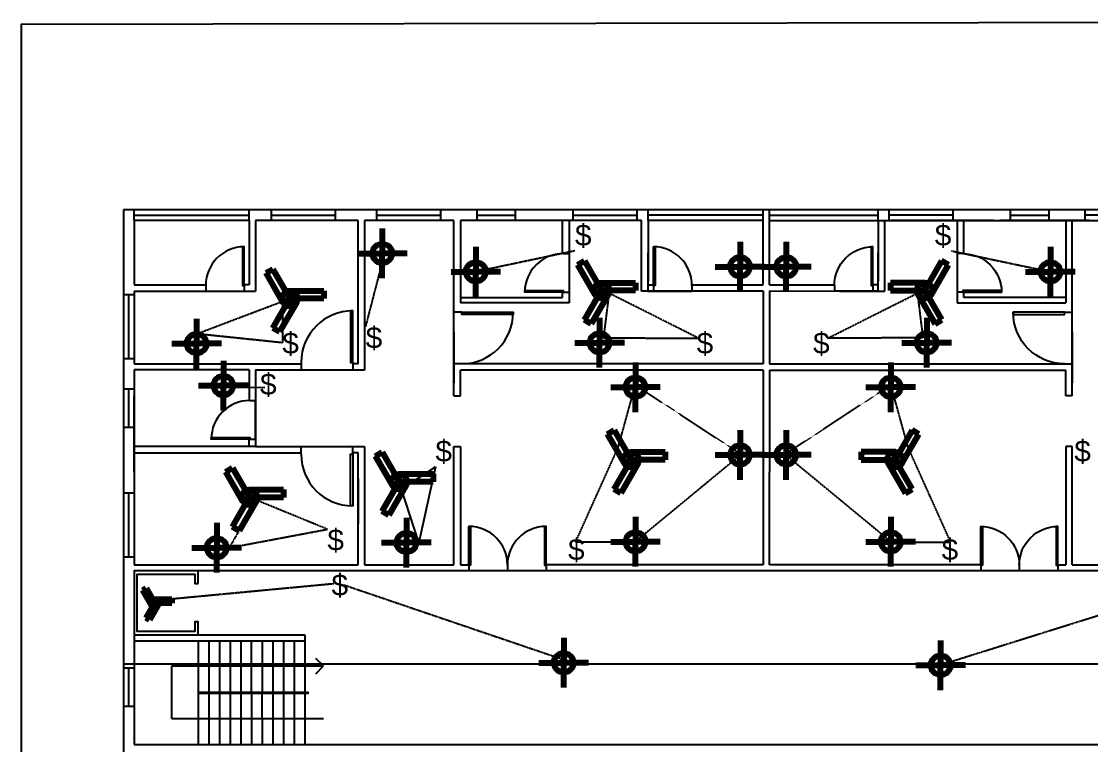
# Model space of a CAD drawing. Header units: inches. Extents: x 2674 to 28325, y -8016 to 21827.
# Drawn here: x 2693 to 4699, y 4130 to 5486 of the extents above; entities that cross this region are included whole.
import ezdxf

# ---------------------------------------------------------------- set-up
doc = ezdxf.new("R2010")
doc.units = ezdxf.units.IN
doc.header["$MEASUREMENT"] = 0
doc.linetypes.add('HIDDEN', pattern=[0.375, 0.25, -0.125])
doc.layers.add('Beam torsion rebar', color=7, linetype='Continuous', true_color=0xaf0000)
doc.layers.add('electrical', color=50, linetype='Continuous')
doc.layers.add('electrical hidden', color=111, linetype='HIDDEN')
doc.styles.get("Standard").update_dxf_attribs({"font": 'arial.ttf', "height": 12})

# ---------------------------------------------------------------- blocks, each defined once
blk = doc.blocks.new('*U4')
for p, q in [((0, 0), (0, -6)), ((-40, 0), (-40, -6))]:
    blk.add_line(p, q)
blk.add_lwpolyline([(0, 0), (0, 40), (-1.75, 40), (-1.75, 0)], close=True)
blk.add_arc((0, 0), 40, 90, 180)
blk = doc.blocks.new('*U6')
for p, q in [((0, 0), (0, -6)), ((40, 0), (40, -6))]:
    blk.add_line(p, q)
blk.add_lwpolyline([(0, 0), (0, 40), (1.75, 40), (1.75, 0)], close=True)
blk.add_arc((0, 0), 40, 0, 90)
blk = doc.blocks.new('*U7')
for p, q in [((0, 0), (0, -6)), ((40, 0), (40, -6))]:
    blk.add_line(p, q)
blk.add_lwpolyline([(0, 0), (0, 40), (1.75, 40), (1.75, 0)], close=True)
blk.add_arc((0, 0), 40, 0, 90)
blk = doc.blocks.new('*U2')
for p, q in [((0, 0), (0, -6)), ((40, 0), (40, -6))]:
    blk.add_line(p, q)
blk.add_lwpolyline([(0, 0), (0, 40), (1.75, 40), (1.75, 0)], close=True)
blk.add_arc((0, 0), 40, 0, 90)
blk = doc.blocks.new('*U3')
for p, q in [((0, 0), (0, 6)), ((40, 0), (40, 6))]:
    blk.add_line(p, q)
blk.add_lwpolyline([(0, 0), (0, -40), (1.75, -40), (1.75, 0)], close=True)
blk.add_arc((0, 0), 40, 270, 0)
blk = doc.blocks.new('*U5')
for p, q in [((-40, 0), (-40, 6)), ((0, 0), (0, 6))]:
    blk.add_line(p, q)
blk.add_lwpolyline([(0, 0), (0, -40), (-1.75, -40), (-1.75, 0)], close=True)
blk.add_arc((0, 0), 40, 180, 270)
blk = doc.blocks.new('*U8')
for p, q in [((0, 0), (0, -6)), ((-40, 0), (-40, -6))]:
    blk.add_line(p, q)
blk.add_lwpolyline([(0, 0), (0, 40), (-1.75, 40), (-1.75, 0)], close=True)
blk.add_arc((0, 0), 40, 90, 180)
blk = doc.blocks.new('*U378')
at = {"layer": 'electrical', "lineweight": 100}
blk.add_line((0, 23.3), (0, -23.3), dxfattribs=at)
blk = doc.blocks.new('*U379')
at = {"layer": 'electrical', "color": 0, "linetype": 'ByBlock', "lineweight": -2, "transparency": 16777216}
blk.add_blockref('*U378', (35461.5, 2304.3), dxfattribs=at)
for p, rotation in [((35438.2, 2281.1), 90), ((35461.5, 2257.8), 180), ((35484.7, 2281.1), 270)]:
    blk.add_blockref('*U378', p, dxfattribs=dict(at, rotation=rotation))
blk = doc.blocks.new('*U380')
at = {"layer": 'electrical', "lineweight": 100}
blk.add_line((0, 23.3), (0, -23.3), dxfattribs=at)
blk = doc.blocks.new('*U381')
at = {"layer": 'electrical', "color": 0, "linetype": 'ByBlock', "lineweight": -2, "transparency": 16777216}
blk.add_blockref('*U380', (35461.5, 2304.3), dxfattribs=at)
for p, rotation in [((35438.2, 2281.1), 90), ((35461.5, 2257.8), 180), ((35484.7, 2281.1), 270)]:
    blk.add_blockref('*U380', p, dxfattribs=dict(at, rotation=rotation))
blk = doc.blocks.new('*U382')
at = {"layer": 'electrical', "lineweight": 100}
blk.add_line((0, 23.3), (0, -23.3), dxfattribs=at)
blk = doc.blocks.new('*U383')
at = {"layer": 'electrical', "color": 0, "linetype": 'ByBlock', "lineweight": -2, "transparency": 16777216}
blk.add_blockref('*U382', (35461.5, 2304.3), dxfattribs=at)
for p, rotation in [((35438.2, 2281.1), 90), ((35461.5, 2257.8), 180), ((35484.7, 2281.1), 270)]:
    blk.add_blockref('*U382', p, dxfattribs=dict(at, rotation=rotation))
blk = doc.blocks.new('*U384')
at = {"layer": 'electrical', "lineweight": 100}
blk.add_line((0, 23.3), (0, -23.3), dxfattribs=at)
blk = doc.blocks.new('*U385')
at = {"layer": 'electrical', "color": 0, "linetype": 'ByBlock', "lineweight": -2, "transparency": 16777216}
blk.add_blockref('*U384', (35461.5, 2304.3), dxfattribs=at)
for p, rotation in [((35438.2, 2281.1), 90), ((35461.5, 2257.8), 180), ((35484.7, 2281.1), 270)]:
    blk.add_blockref('*U384', p, dxfattribs=dict(at, rotation=rotation))
blk = doc.blocks.new('*U359')
at = {"layer": 'electrical', "lineweight": 100}
blk.add_line((0, 23.3), (0, -23.3), dxfattribs=at)
blk = doc.blocks.new('*U360')
at = {"layer": 'electrical', "color": 0, "linetype": 'ByBlock', "lineweight": -2, "transparency": 16777216}
blk.add_blockref('*U359', (35461.5, 2304.3), dxfattribs=at)
for p, rotation in [((35438.2, 2281.1), 90), ((35461.5, 2257.8), 180), ((35484.7, 2281.1), 270)]:
    blk.add_blockref('*U359', p, dxfattribs=dict(at, rotation=rotation))
blk = doc.blocks.new('*U361')
at = {"layer": 'electrical', "lineweight": 100}
blk.add_line((0, 23.3), (0, -23.3), dxfattribs=at)
blk = doc.blocks.new('*U362')
at = {"layer": 'electrical', "color": 0, "linetype": 'ByBlock', "lineweight": -2, "transparency": 16777216}
blk.add_blockref('*U361', (35461.5, 2304.3), dxfattribs=at)
for p, rotation in [((35438.2, 2281.1), 90), ((35461.5, 2257.8), 180), ((35484.7, 2281.1), 270)]:
    blk.add_blockref('*U361', p, dxfattribs=dict(at, rotation=rotation))
blk = doc.blocks.new('*U363')
at = {"layer": 'electrical', "lineweight": 100}
blk.add_line((0, 23.3), (0, -23.3), dxfattribs=at)
blk = doc.blocks.new('*U364')
at = {"layer": 'electrical', "color": 0, "linetype": 'ByBlock', "lineweight": -2, "transparency": 16777216}
blk.add_blockref('*U363', (35461.5, 2304.3), dxfattribs=at)
for p, rotation in [((35438.2, 2281.1), 90), ((35461.5, 2257.8), 180), ((35484.7, 2281.1), 270)]:
    blk.add_blockref('*U363', p, dxfattribs=dict(at, rotation=rotation))
blk = doc.blocks.new('*U365')
at = {"layer": 'electrical', "lineweight": 100}
blk.add_line((0, 23.3), (0, -23.3), dxfattribs=at)
blk = doc.blocks.new('*U366')
at = {"layer": 'electrical', "color": 0, "linetype": 'ByBlock', "lineweight": -2, "transparency": 16777216}
blk.add_blockref('*U365', (35461.5, 2304.3), dxfattribs=at)
for p, rotation in [((35438.2, 2281.1), 90), ((35461.5, 2257.8), 180), ((35484.7, 2281.1), 270)]:
    blk.add_blockref('*U365', p, dxfattribs=dict(at, rotation=rotation))
blk = doc.blocks.new('*U367')
at = {"layer": 'electrical', "lineweight": 100}
blk.add_line((0, 23.3), (0, -23.3), dxfattribs=at)
blk = doc.blocks.new('*U368')
at = {"layer": 'electrical', "color": 0, "linetype": 'ByBlock', "lineweight": -2, "transparency": 16777216}
blk.add_blockref('*U367', (35461.5, 2304.3), dxfattribs=at)
for p, rotation in [((35438.2, 2281.1), 90), ((35461.5, 2257.8), 180), ((35484.7, 2281.1), 270)]:
    blk.add_blockref('*U367', p, dxfattribs=dict(at, rotation=rotation))
blk = doc.blocks.new('*U386')
at = {"layer": 'electrical', "lineweight": 100}
blk.add_line((0, 23.3), (0, -23.3), dxfattribs=at)
blk = doc.blocks.new('*U387')
at = {"layer": 'electrical', "color": 0, "linetype": 'ByBlock', "lineweight": -2, "transparency": 16777216}
blk.add_blockref('*U386', (35461.5, 2304.3), dxfattribs=at)
for p, rotation in [((35438.2, 2281.1), 90), ((35461.5, 2257.8), 180), ((35484.7, 2281.1), 270)]:
    blk.add_blockref('*U386', p, dxfattribs=dict(at, rotation=rotation))
blk = doc.blocks.new('*U388')
at = {"layer": 'electrical', "lineweight": 100}
blk.add_line((0, 23.3), (0, -23.3), dxfattribs=at)
blk = doc.blocks.new('*U389')
at = {"layer": 'electrical', "color": 0, "linetype": 'ByBlock', "lineweight": -2, "transparency": 16777216}
blk.add_blockref('*U388', (35461.5, 2304.3), dxfattribs=at)
for p, rotation in [((35438.2, 2281.1), 90), ((35461.5, 2257.8), 180), ((35484.7, 2281.1), 270)]:
    blk.add_blockref('*U388', p, dxfattribs=dict(at, rotation=rotation))
blk = doc.blocks.new('*U390')
at = {"layer": 'electrical', "lineweight": 100}
blk.add_line((0, 23.3), (0, -23.3), dxfattribs=at)
blk = doc.blocks.new('*U391')
at = {"layer": 'electrical', "color": 0, "linetype": 'ByBlock', "lineweight": -2, "transparency": 16777216}
blk.add_blockref('*U390', (35461.5, 2304.3), dxfattribs=at)
for p, rotation in [((35438.2, 2281.1), 90), ((35461.5, 2257.8), 180), ((35484.7, 2281.1), 270)]:
    blk.add_blockref('*U390', p, dxfattribs=dict(at, rotation=rotation))
blk = doc.blocks.new('*U392')
at = {"layer": 'electrical', "lineweight": 100}
blk.add_line((0, 23.3), (0, -23.3), dxfattribs=at)
blk = doc.blocks.new('*U393')
at = {"layer": 'electrical', "color": 0, "linetype": 'ByBlock', "lineweight": -2, "transparency": 16777216}
blk.add_blockref('*U392', (35461.5, 2304.3), dxfattribs=at)
for p, rotation in [((35438.2, 2281.1), 90), ((35461.5, 2257.8), 180), ((35484.7, 2281.1), 270)]:
    blk.add_blockref('*U392', p, dxfattribs=dict(at, rotation=rotation))
blk = doc.blocks.new('*U394')
at = {"layer": 'electrical', "lineweight": 100}
for p, q in [((-32.3, 7.3), (32.3, 7.3)), ((-31.6, -7.3), (-31.6, 7.3)), ((32.3, 7.3), (32.3, -7.3)), ((32.3, -7.3), (-31.6, -7.3))]:
    blk.add_line(p, q, dxfattribs=at)
blk = doc.blocks.new('*U369')
at = {"layer": 'electrical', "color": 0, "linetype": 'ByBlock', "lineweight": -2, "transparency": 16777216}
for p, rotation in [((17889.5, 1151.5), 120), ((17902, 1096.8), 240)]:
    blk.add_blockref('*U394', p, dxfattribs=dict(at, rotation=rotation))
blk.add_blockref('*U394', (17943.1, 1135), dxfattribs=at)
blk = doc.blocks.new('*U370')
at = {"layer": 'electrical', "lineweight": 100}
for p, q in [((-32.3, 7.3), (32.3, 7.3)), ((-31.6, -7.3), (-31.6, 7.3)), ((32.3, 7.3), (32.3, -7.3)), ((32.3, -7.3), (-31.6, -7.3))]:
    blk.add_line(p, q, dxfattribs=at)
blk = doc.blocks.new('*U371')
at = {"layer": 'electrical', "color": 0, "linetype": 'ByBlock', "lineweight": -2, "transparency": 16777216}
for p, rotation in [((17889.5, 1151.5), 120), ((17902, 1096.8), 240)]:
    blk.add_blockref('*U370', p, dxfattribs=dict(at, rotation=rotation))
blk.add_blockref('*U370', (17943.1, 1135), dxfattribs=at)
blk = doc.blocks.new('*U372')
at = {"layer": 'electrical', "lineweight": 100}
for p, q in [((-32.3, 7.3), (32.3, 7.3)), ((-31.6, -7.3), (-31.6, 7.3)), ((32.3, 7.3), (32.3, -7.3)), ((32.3, -7.3), (-31.6, -7.3))]:
    blk.add_line(p, q, dxfattribs=at)
blk = doc.blocks.new('*U373')
at = {"layer": 'electrical', "color": 0, "linetype": 'ByBlock', "lineweight": -2, "transparency": 16777216}
for p, rotation in [((17889.5, 1151.5), 120), ((17902, 1096.8), 240)]:
    blk.add_blockref('*U372', p, dxfattribs=dict(at, rotation=rotation))
blk.add_blockref('*U372', (17943.1, 1135), dxfattribs=at)
blk = doc.blocks.new('*U374')
at = {"layer": 'electrical', "lineweight": 100}
for p, q in [((-32.3, 7.3), (32.3, 7.3)), ((-31.6, -7.3), (-31.6, 7.3)), ((32.3, 7.3), (32.3, -7.3)), ((32.3, -7.3), (-31.6, -7.3))]:
    blk.add_line(p, q, dxfattribs=at)
blk = doc.blocks.new('*U375')
at = {"layer": 'electrical', "color": 0, "linetype": 'ByBlock', "lineweight": -2, "transparency": 16777216}
for p, rotation in [((17889.5, 1151.5), 120), ((17902, 1096.8), 240)]:
    blk.add_blockref('*U374', p, dxfattribs=dict(at, rotation=rotation))
blk.add_blockref('*U374', (17943.1, 1135), dxfattribs=at)
blk = doc.blocks.new('*U376')
at = {"layer": 'electrical', "lineweight": 100}
for p, q in [((-32.3, 7.3), (32.3, 7.3)), ((-31.6, -7.3), (-31.6, 7.3)), ((32.3, 7.3), (32.3, -7.3)), ((32.3, -7.3), (-31.6, -7.3))]:
    blk.add_line(p, q, dxfattribs=at)
blk = doc.blocks.new('*U377')
at = {"layer": 'electrical', "color": 0, "linetype": 'ByBlock', "lineweight": -2, "transparency": 16777216}
for p, rotation in [((17889.5, 1151.5), 120), ((17902, 1096.8), 240)]:
    blk.add_blockref('*U376', p, dxfattribs=dict(at, rotation=rotation))
blk.add_blockref('*U376', (17943.1, 1135), dxfattribs=at)
blk = doc.blocks.new('*U354')
at = {"layer": 'electrical', "lineweight": 100}
for p, q in [((-16.2, 3.6), (16.2, 3.6)), ((-15.8, -3.6), (-15.8, 3.6)), ((16.2, 3.6), (16.2, -3.6)), ((16.2, -3.6), (-15.8, -3.6))]:
    blk.add_line(p, q, dxfattribs=at)
blk = doc.blocks.new('*U355')
at = {"layer": 'electrical', "color": 0, "linetype": 'ByBlock', "lineweight": -2, "transparency": 16777216}
for p, rotation in [((8944.7, 575.7), 120), ((8951, 548.4), 240)]:
    blk.add_blockref('*U354', p, dxfattribs=dict(at, rotation=rotation))
blk.add_blockref('*U354', (8971.6, 567.5), dxfattribs=at)
blk = doc.blocks.new('*U424')
at = {"layer": 'electrical', "lineweight": 100}
blk.add_line((0, 23.3), (0, -23.3), dxfattribs=at)
blk = doc.blocks.new('*U349')
at = {"layer": 'electrical', "color": 0, "linetype": 'ByBlock', "lineweight": -2, "transparency": 16777216}
blk.add_blockref('*U424', (35461.5, 2304.3), dxfattribs=at)
for p, rotation in [((35438.2, 2281.1), 90), ((35461.5, 2257.8), 180), ((35484.7, 2281.1), 270)]:
    blk.add_blockref('*U424', p, dxfattribs=dict(at, rotation=rotation))
blk = doc.blocks.new('*U350')
at = {"layer": 'electrical', "lineweight": 100}
blk.add_line((0, 23.3), (0, -23.3), dxfattribs=at)
blk = doc.blocks.new('*U351')
at = {"layer": 'electrical', "color": 0, "linetype": 'ByBlock', "lineweight": -2, "transparency": 16777216}
blk.add_blockref('*U350', (35461.5, 2304.3), dxfattribs=at)
for p, rotation in [((35438.2, 2281.1), 90), ((35461.5, 2257.8), 180), ((35484.7, 2281.1), 270)]:
    blk.add_blockref('*U350', p, dxfattribs=dict(at, rotation=rotation))
blk = doc.blocks.new('*U352')
at = {"layer": 'electrical', "lineweight": 100}
blk.add_line((0, 23.3), (0, -23.3), dxfattribs=at)
blk = doc.blocks.new('*U353')
at = {"layer": 'electrical', "color": 0, "linetype": 'ByBlock', "lineweight": -2, "transparency": 16777216}
blk.add_blockref('*U352', (35461.5, 2304.3), dxfattribs=at)
for p, rotation in [((35438.2, 2281.1), 90), ((35461.5, 2257.8), 180), ((35484.7, 2281.1), 270)]:
    blk.add_blockref('*U352', p, dxfattribs=dict(at, rotation=rotation))
blk = doc.blocks.new('*U408')
at = {"layer": 'electrical', "lineweight": 100}
blk.add_line((0, 23.3), (0, -23.3), dxfattribs=at)
blk = doc.blocks.new('*U409')
at = {"layer": 'electrical', "color": 0, "linetype": 'ByBlock', "lineweight": -2, "transparency": 16777216}
blk.add_blockref('*U408', (35461.5, 2304.3), dxfattribs=at)
for p, rotation in [((35438.2, 2281.1), 90), ((35461.5, 2257.8), 180), ((35484.7, 2281.1), 270)]:
    blk.add_blockref('*U408', p, dxfattribs=dict(at, rotation=rotation))
blk = doc.blocks.new('*U410')
at = {"layer": 'electrical', "lineweight": 100}
blk.add_line((0, 23.3), (0, -23.3), dxfattribs=at)
blk = doc.blocks.new('*U411')
at = {"layer": 'electrical', "color": 0, "linetype": 'ByBlock', "lineweight": -2, "transparency": 16777216}
blk.add_blockref('*U410', (35461.5, 2304.3), dxfattribs=at)
for p, rotation in [((35438.2, 2281.1), 90), ((35461.5, 2257.8), 180), ((35484.7, 2281.1), 270)]:
    blk.add_blockref('*U410', p, dxfattribs=dict(at, rotation=rotation))
blk = doc.blocks.new('*U412')
at = {"layer": 'electrical', "lineweight": 100}
blk.add_line((0, 23.3), (0, -23.3), dxfattribs=at)
blk = doc.blocks.new('*U413')
at = {"layer": 'electrical', "color": 0, "linetype": 'ByBlock', "lineweight": -2, "transparency": 16777216}
blk.add_blockref('*U412', (35461.5, 2304.3), dxfattribs=at)
for p, rotation in [((35438.2, 2281.1), 90), ((35461.5, 2257.8), 180), ((35484.7, 2281.1), 270)]:
    blk.add_blockref('*U412', p, dxfattribs=dict(at, rotation=rotation))
blk = doc.blocks.new('*U358')
at = {"layer": 'electrical', "lineweight": 100}
for p, q in [((-32.3, 7.3), (32.3, 7.3)), ((-31.6, -7.3), (-31.6, 7.3)), ((32.3, 7.3), (32.3, -7.3)), ((32.3, -7.3), (-31.6, -7.3))]:
    blk.add_line(p, q, dxfattribs=at)
blk = doc.blocks.new('*U342')
at = {"layer": 'electrical', "color": 0, "linetype": 'ByBlock', "lineweight": -2, "transparency": 16777216}
for p, rotation in [((17889.5, 1151.5), 120), ((17902, 1096.8), 240)]:
    blk.add_blockref('*U358', p, dxfattribs=dict(at, rotation=rotation))
blk.add_blockref('*U358', (17943.1, 1135), dxfattribs=at)
blk = doc.blocks.new('*U343')
at = {"layer": 'electrical', "lineweight": 100}
for p, q in [((-32.3, 7.3), (32.3, 7.3)), ((-31.6, -7.3), (-31.6, 7.3)), ((32.3, 7.3), (32.3, -7.3)), ((32.3, -7.3), (-31.6, -7.3))]:
    blk.add_line(p, q, dxfattribs=at)
blk = doc.blocks.new('*U344')
at = {"layer": 'electrical', "color": 0, "linetype": 'ByBlock', "lineweight": -2, "transparency": 16777216}
for p, rotation in [((17889.5, 1151.5), 120), ((17902, 1096.8), 240)]:
    blk.add_blockref('*U343', p, dxfattribs=dict(at, rotation=rotation))
blk.add_blockref('*U343', (17943.1, 1135), dxfattribs=at)

msp = doc.modelspace()

# ---------------------------------------------------------------- linework, layer by layer
for p, q in [((5284.84, 5132.62), (2884.84, 5132.62)), ((2884.84, 5132.62), (2884.84, 3452.62)), ((2904.84, 5112.62), (2904.84, 5132.62)), ((2904.84, 5122.62), (3120.84, 5122.62)), ((3120.84, 5112.62), (3120.84, 5132.62)), ((3162.42, 5112.62), (3162.42, 5132.62)), ((3162.42, 5122.62), (3282.42, 5122.62)), ((3282.42, 5112.62), (3282.42, 5132.62)), ((3360.45, 5112.62), (3360.45, 5132.62)), ((3360.45, 5122.62), (3480.45, 5122.62)), ((3480.45, 5112.62), (3480.45, 5132.62)), ((3548.58, 5112.62), (3548.58, 5132.62)), ((3548.58, 5122.62), (3620.58, 5122.62)), ((3620.58, 5112.62), (3620.58, 5132.62)), ((3728.62, 5112.62), (3728.62, 5132.62)), ((3728.62, 5122.62), (3848.62, 5122.62)), ((3848.62, 5112.62), (3848.62, 5132.62)), ((3868.84, 5112.62), (3868.84, 5132.62)), ((4084.84, 5122.62), (3868.84, 5122.62)), ((4084.84, 5112.62), (4084.84, 5132.62)), ((4096.84, 5112.62), (4096.84, 5132.62)), ((4096.84, 5122.62), (4300.84, 5122.62)), ((4300.84, 5112.62), (4300.84, 5132.62)), ((4321.05, 5112.62), (4321.05, 5132.62)), ((4441.05, 5122.62), (4321.05, 5122.62)), ((4441.05, 5112.62), (4441.05, 5132.62)), ((4549.09, 5112.62), (4549.09, 5132.62)), ((4549.09, 5122.62), (4621.09, 5122.62)), ((4621.09, 5112.62), (4621.09, 5132.62)), ((4689.22, 5112.62), (4689.22, 5132.62)), ((4809.22, 5122.62), (4689.22, 5122.62)), ((3120.84, 5112.62), (2904.84, 5112.62)), ((2904.84, 5112.62), (2904.84, 4992.62)), ((3120.84, 5112.62), (3120.84, 4992.15)), ((3324.84, 5112.62), (3132.84, 5112.62)), ((3132.84, 5112.62), (3132.84, 4980.15)), ((3324.84, 4843.94), (3324.84, 5112.62)), ((3484.84, 5112.62), (3336.84, 5112.62)), ((3336.84, 5112.62), (3336.84, 4832.15)), ((3504.84, 5112.62), (3484.84, 5112.62)), ((3504.84, 4784.15), (3504.84, 5112.62)), ((3672.84, 5112.62), (3516.84, 5112.62)), ((3516.84, 5112.62), (3516.84, 4958.15)), ((3856.84, 5112.62), (3672.84, 5112.62)), ((3708.67, 5050.58), (3708.67, 5112.62)), ((3720.84, 5112.62), (3720.67, 4958.15)), ((3856.84, 4980.15), (3856.84, 5112.62)), ((4084.84, 5112.62), (3868.84, 5112.62)), ((3868.84, 5112.62), (3868.84, 4998.9)), ((4084.84, 4992.62), (4084.84, 5112.62)), ((4096.84, 4992.15), (4096.84, 5112.62)), ((4096.84, 5112.62), (5264.84, 5112.62)), ((4300.84, 5112.62), (4300.84, 4998.9)), ((4312.84, 4980.15), (4312.84, 5112.62)), ((4516.84, 5112.62), (4324.84, 5112.62)), ((4448.84, 5112.62), (4449, 4958.15)), ((4461, 5050.57), (4461, 5112.62)), ((4696.84, 5112.62), (4528.84, 5112.62)), ((4652.84, 5112.62), (4652.84, 4958.15)), ((4664.84, 4784.15), (4664.84, 5112.62)), ((3868.84, 4980.15), (3868.84, 5052.15)), ((4300.84, 4980.15), (4300.84, 5052.15)), ((2904.84, 4992.15), (3039.09, 4992.15)), ((2904.84, 4980.11), (3132.84, 4980.11)), ((2904.84, 4980.11), (2904.84, 4844.15)), ((3039.08, 4980.11), (3111.08, 4980.11)), ((3049.85, 4980.11), (3121.85, 4980.11)), ((3120.84, 4992.15), (3111.51, 4992.15)), ((3708.67, 4968.15), (3708.67, 4978.15)), ((3868.84, 4980.15), (3856.84, 4980.15)), ((3868.4, 4980.15), (3940.4, 4980.15)), ((3868.84, 4992.15), (3878.84, 4992.15)), ((3940.84, 4980.15), (3868.84, 4980.15)), ((4084.84, 4980.15), (3868.84, 4980.15)), ((3878.84, 4980.15), (3950.84, 4980.15)), ((3951.26, 4992.15), (4084.84, 4992.15)), ((4084.84, 4980.57), (4084.84, 4843.94)), ((4096.84, 4992.15), (4218.41, 4992.15)), ((4096.84, 4980.57), (4096.84, 4843.94)), ((4096.84, 4980.57), (4300.84, 4980.15)), ((4096.84, 4980.15), (4096.84, 4843.94)), ((4290.84, 4980.15), (4218.84, 4980.15)), ((4228.84, 4980.15), (4300.84, 4980.15)), ((4301.27, 4980.15), (4229.27, 4980.15)), ((4300.84, 4992.15), (4290.84, 4992.15)), ((4300.84, 4980.15), (4312.84, 4980.15)), ((4461, 4968.15), (4461, 4978.15)), ((2904.84, 4973.05), (2884.84, 4973.05)), ((2894.84, 4853.05), (2894.84, 4973.05)), ((3516.84, 4968.15), (3708.67, 4968.15)), ((3720.67, 4958.15), (3516.84, 4958.15)), ((4449, 4958.15), (4652.84, 4958.15)), ((4652.84, 4968.15), (4461, 4968.15)), ((3504.84, 4903.95), (3504.84, 4807.95)), ((4664.84, 4903.95), (4664.84, 4807.95)), ((2904.84, 4853.05), (2884.84, 4853.05)), ((2904.84, 4844.15), (3218.26, 4844.15)), ((3324.84, 4843.94), (3314.84, 4843.94)), ((4084.84, 4843.94), (3519.32, 4843.94)), ((4096.84, 4843.94), (4650.35, 4843.94)), ((2904.84, 4832.62), (2904.84, 4640.62)), ((3120.84, 4832.62), (2904.84, 4832.62)), ((3120.84, 4832.62), (3120.84, 4775.04)), ((3132.84, 4832.62), (3132.84, 4688.62)), ((3336.84, 4832.15), (3132.84, 4832.15)), ((4084.84, 4832.15), (3516.84, 4832.15)), ((3516.84, 4784.15), (3516.84, 4832.15)), ((4084.84, 4832.15), (4084.84, 4628.62)), ((4096.84, 4832.15), (4096.84, 4796.62)), ((4096.84, 4832.15), (4096.84, 4796.62)), ((4096.84, 4832.15), (4652.84, 4832.15)), ((4652.84, 4784.15), (4652.84, 4832.15)), ((2904.84, 4796.55), (2884.84, 4796.55)), ((2894.84, 4724.55), (2894.84, 4796.55)), ((4096.84, 4796.62), (4096.84, 4640.62)), ((2904.84, 4784.15), (2904.84, 4640.62)), ((2904.84, 4640.62), (2904.84, 4784.15)), ((3132.84, 4702.62), (3132.84, 4774.62)), ((3504.84, 4784.15), (3516.84, 4784.15)), ((4664.84, 4784.15), (4652.84, 4784.15)), ((3132.84, 4760.62), (3132.84, 4688.62)), ((2904.84, 4724.55), (2884.84, 4724.55)), ((3120.84, 4688.62), (3120.84, 4702.62)), ((3132.84, 4688.62), (2904.84, 4688.62)), ((2904.84, 4676.62), (3218.26, 4676.62)), ((3132.84, 4688.62), (3336.84, 4688.62)), ((3324.84, 4676.62), (3314.84, 4676.62)), ((3324.84, 4466.62), (3324.84, 4676.62)), ((3336.84, 4688.62), (3336.84, 4466.62)), ((3504.84, 4466.62), (3504.84, 4688.62)), ((3504.84, 4688.62), (3516.84, 4688.62)), ((3516.84, 4688.62), (3516.84, 4466.62)), ((4652.84, 4688.62), (4652.84, 4466.62)), ((4664.84, 4688.62), (4652.84, 4688.62)), ((4664.84, 4466.62), (4664.84, 4688.62)), ((2904.84, 4640.62), (2904.84, 4466.62)), ((4096.84, 4466.62), (4096.84, 4640.62)), ((3324.84, 4628.62), (3324.84, 4544.62)), ((4084.84, 4628.62), (4084.84, 4466.62)), ((2904.84, 4601.53), (2884.84, 4601.53)), ((2894.84, 4481.53), (2894.84, 4601.53)), ((2904.84, 4481.53), (2884.84, 4481.53)), ((2904.84, 4466.62), (3324.84, 4466.62)), ((5264.84, 4455.65), (2904.84, 4455.65)), ((3336.84, 4466.62), (3504.84, 4466.62)), ((3516.84, 4466.62), (3532.75, 4466.62)), ((4084.84, 4466.62), (3677.61, 4466.62)), ((4492.92, 4466.62), (4096.84, 4466.62)), ((4636.92, 4466.62), (4652.84, 4466.62)), ((4664.84, 4466.62), (4832.84, 4466.62)), ((2904.84, 4449.15), (2904.84, 4292.62)), ((2904.84, 4335.71), (3224.84, 4335.71)), ((3224.84, 4335.71), (3224.84, 4323.72)), ((3224.84, 4323.72), (2904.84, 4323.72)), ((3024.84, 4323.72), (3024.84, 4129.72)), ((3044.84, 4323.72), (3044.84, 4227.72)), ((3064.84, 4323.72), (3064.84, 4227.72)), ((3084.84, 4323.72), (3084.84, 4227.72)), ((3104.84, 4323.72), (3104.84, 4227.72)), ((3124.84, 4227.72), (3124.84, 4323.72)), ((3144.84, 4323.72), (3144.84, 4227.72)), ((3164.84, 4323.72), (3164.84, 4227.72)), ((3184.84, 4323.72), (3184.84, 4227.72)), ((3204.84, 4323.72), (3204.84, 4227.72)), ((3224.84, 4323.72), (3224.84, 4227.72)), ((3224.84, 4323.72), (3224.84, 4129.72)), ((2904.84, 4292.62), (2904.84, 4129.65)), ((5284.84, 4280.62), (2884.84, 4280.62)), ((2904.84, 4272.92), (2884.84, 4272.92)), ((2894.84, 4200.92), (2894.84, 4272.92)), ((2975.6, 4177.72), (2975.6, 4277.17)), ((2975.6, 4277.17), (3259.85, 4277.17)), ((3259.85, 4277.17), (3245.58, 4291.41)), ((3245.58, 4262.22), (3259.85, 4277.17)), ((3044.84, 4225.72), (3044.84, 4129.72)), ((3064.84, 4225.72), (3064.84, 4129.72)), ((3084.84, 4225.72), (3084.84, 4129.72)), ((3104.84, 4225.72), (3104.84, 4129.72)), ((3124.84, 4225.72), (3124.84, 4129.72)), ((3144.69, 4225.72), (3144.84, 4129.72)), ((3164.84, 4225.72), (3164.84, 4129.72)), ((3184.84, 4225.72), (3184.84, 4129.72)), ((3204.84, 4225.72), (3204.84, 4129.72)), ((3224.84, 4225.72), (3224.84, 4129.72)), ((2904.84, 4200.92), (2884.84, 4200.92)), ((3259.85, 4177.72), (2975.6, 4177.72)), ((3064.84, 4183.89), (3064.84, 4183.88)), ((3184.84, 4183.89), (3184.84, 4183.88)), ((2904.84, 4129.65), (5264.84, 4129.65)), ((3024.84, 4129.65), (3224.84, 4129.65))]:
    msp.add_line(p, q)
for points in [[(5566.07, 3076.9), (2693.35, 3071.69), (2693.35, 5481), (5566.07, 5486.21)], [(3024.84, 4431.65), (3024.84, 4455.65), (2904.84, 4455.65), (2904.84, 4335.65), (3024.84, 4335.65), (3024.84, 4359.65), (3018.84, 4359.65), (3018.84, 4341.65), (2910.84, 4341.65), (2910.84, 4449.65), (3018.84, 4449.65), (3018.84, 4431.65)]]:
    msp.add_lwpolyline(points, close=True)
msp.add_open_spline([(3024.84, 4227.72), (3093.51, 4227.72), (3162.19, 4227.72), (3230.86, 4227.72), (3231.53, 4227.72), (3231.4, 4225.72), (3230.73, 4225.72), (3162.1, 4225.72), (3093.47, 4225.72), (3024.84, 4225.72)], degree=3, knots=[0, 0, 0, 0, 1, 1, 1, 2.0022504, 2.0022504, 2.0022504, 3.0022504, 3.0022504, 3.0022504, 3.0022504])
at = {"layer": 'Beam torsion rebar'}
for points in [[(3150.25, 4799.07), (3064.51, 4800.86)], [(3470.08, 4650.76), (3438.99, 4508.6), (3406.59, 4608.9), (3470.08, 4650.76)]]:
    msp.add_lwpolyline(points, dxfattribs=at)
at = {"layer": 'electrical', "lineweight": 100}
for centre, radius in [((3370.24, 5051.06), 18.24), ((3545.88, 5016.58), 18.24), ((4041.44, 5025.99), 18.24), ((4128.23, 5025.99), 18.24), ((4623.79, 5016.58), 18.24), ((3781.82, 4981.42), 14.51), ((4387.85, 4981.42), 14.51), ((3196.92, 4966.3), 14.51), ((3022.09, 4881.83), 18.24), ((3777.98, 4883.4), 18.24), ((4391.69, 4883.4), 18.24), ((3072.25, 4803.15), 18.24), ((3845.43, 4800.04), 18.24), ((4324.24, 4800.04), 18.24), ((3837.28, 4664.02), 14.51), ((4041.46, 4673.12), 18.24), ((4128.21, 4673.12), 18.24), ((4332.39, 4664.02), 14.51), ((3402.13, 4622.71), 14.51), ((3121.28, 4593.49), 14.51), ((3059.77, 4498.88), 18.24), ((3415.74, 4508.6), 18.24), ((3845.43, 4510.16), 18.24), ((4324.24, 4510.16), 18.24), ((2943.73, 4395.23), 7.25), ((3710.73, 4283.12), 18.24), ((4417.66, 4278.41), 18.24)]:
    msp.add_circle(centre, radius, dxfattribs=at)
at = {"layer": 'electrical hidden'}
for points in [[(3731.77, 5055.79), (3563.73, 5020.35)], [(4437.9, 5055.79), (4605.94, 5020.35)], [(3339.24, 4912.97), (3370.24, 5032.82)], [(3964.01, 4891.74), (3795.64, 4976.37), (3785.18, 4892.78), (3964.01, 4891.74)], [(4205.66, 4891.74), (4374.03, 4976.37), (4384.49, 4892.78), (4205.66, 4891.74)], [(3022.09, 4900.07), (3183.35, 4961.16), (3183.35, 4883.32), (3022.09, 4900.07)], [(3732.94, 4509.44), (3812.69, 4686.63), (3845.23, 4804.07), (4043.56, 4674.05), (3844.18, 4509.44), (3732.94, 4509.44)], [(4436.73, 4509.44), (4356.98, 4686.63), (4324.44, 4804.07), (4126.11, 4674.05), (4325.49, 4509.44), (4436.73, 4509.44)], [(3267.4, 4533.58), (3134.71, 4587.99), (3083.02, 4498.88), (3267.4, 4533.58)], [(3279.63, 4431.22), (2944.18, 4399.6)], [(3298.62, 4429.11), (3711.07, 4288.93)], [(4415.97, 4278.79), (4881.72, 4424.75), (5199.28, 4387.73)]]:
    msp.add_lwpolyline(points, dxfattribs=at)

# ---------------------------------------------------------------- block references
for name, p, xscale, yscale, zscale in [('*U4', (3111.51, 4990.97), 1.81075486660045, 1.81075486660045, 1.81075486660045), ('*U7', (3878.84, 4991.02), 1.81075486660045, 1.81075486660045, 1.81075486660045), ('*U7', (4290.84, 4991.02), -1.81075486660045, 1.81075486660045, 1.81075486660045), ('*U5', (3314.84, 4674.13), 2.414339822133933, 2.414339822133933, 2.414339822133933), ('*U7', (3532.75, 4466.51), 1.81075486660045, 1.81075486660045, 1.81075486660045), ('*U8', (3677.61, 4466.51), 1.81075486660045, 1.81075486660045, 1.81075486660045), ('*U8', (4492.92, 4466.51), -1.81075486660045, 1.81075486660045, 1.81075486660045), ('*U7', (4637.78, 4466.51), -1.81075486660045, 1.81075486660045, 1.81075486660045)]:
    msp.add_blockref(name, p, dxfattribs=dict(xscale=xscale, yscale=yscale, zscale=zscale))
for name, p, xscale, yscale, zscale, rotation in [('*U6', (3709.97, 4978.15), 1.81075486660045, 1.81075486660045, 1.81075486660045, 90), ('*U6', (4459.7, 4978.15), -1.81075486660045, 1.81075486660045, 1.81075486660045, 270), ('*U3', (3314.86, 4846.64), 2.414339822133933, 2.414339822133933, 2.414339822133933, 179.9178898841771), ('*U2', (3519.32, 4940.52), 2.414339822133933, 2.414339822133933, 2.414339822133933, 270), ('*U2', (4650.35, 4940.52), -2.414339822133933, 2.414339822133933, 2.414339822133933, 90), ('*U6', (3121.97, 4702.62), 1.81075486660045, 1.81075486660045, 1.81075486660045, 90)]:
    msp.add_blockref(name, p, dxfattribs=dict(xscale=xscale, yscale=yscale, zscale=zscale, rotation=rotation))
at = {"layer": 'electrical', "lineweight": 100}
for name, p in [('*U385', (-32091.25, 2769.98)), ('*U360', (-31915.61, 2735.51)), ('*U362', (-31420.04, 2744.91)), ('*U371', (-14129.72, 3853.66)), ('*U369', (-14714.62, 3838.54)), ('*U383', (-32439.4, 2600.76)), ('*U364', (-31683.51, 2602.32)), ('*U381', (-32389.24, 2522.08)), ('*U387', (-31616.05, 2518.97)), ('*U373', (-14074.25, 3536.27)), ('*U389', (-31420.02, 2392.05)), ('*U377', (-14509.41, 3494.95)), ('*U375', (-14790.25, 3465.73)), ('*U366', (-32045.75, 2227.52)), ('*U368', (-31616.05, 2229.09)), ('*U379', (-32401.72, 2217.81)), ('*U355', (-6012.04, 3831.35)), ('*U391', (-31750.76, 2002.05)), ('*U393', (-31043.83, 1997.34))]:
    msp.add_blockref(name, p, dxfattribs=at)
at = {"layer": 'electrical', "lineweight": 100, "extrusion": (0, 0, -1), "zscale": -1}
for name, p in [('*U351', (-39589.71, 2744.91)), ('*U349', (-40085.28, 2735.51)), ('*U342', (-22299.39, 3853.66)), ('*U353', (-39853.18, 2602.32)), ('*U411', (-39785.72, 2518.97)), ('*U413', (-39589.69, 2392.05)), ('*U344', (-22243.92, 3536.27)), ('*U409', (-39785.72, 2229.09))]:
    msp.add_blockref(name, p, dxfattribs=at)

# ---------------------------------------------------------------- texts
at = {"layer": 'Beam torsion rebar', "lineweight": 100, "char_height": 40}
for insert, attachment_point in [((3731.77, 5105.23), 1), ((4437.9, 5105.23), 3), ((3339.24, 4912.97), 1), ((3182.74, 4902.71), 1), ((3960.11, 4902.71), 1), ((4209.56, 4902.71), 3), ((3140.98, 4825.64), 1), ((3470.08, 4700.2), 1), ((4699.59, 4700.2), 3), ((3267.4, 4533.58), 1), ((3718.95, 4515.64), 1), ((4450.72, 4515.64), 3), ((3275.1, 4448.99), 1)]:
    msp.add_mtext_dynamic_manual_height_columns('$', width=101.7438, gutter_width=200, heights=[0], dxfattribs=dict(at, insert=insert, attachment_point=attachment_point))

doc.saveas('drawing.dxf')
